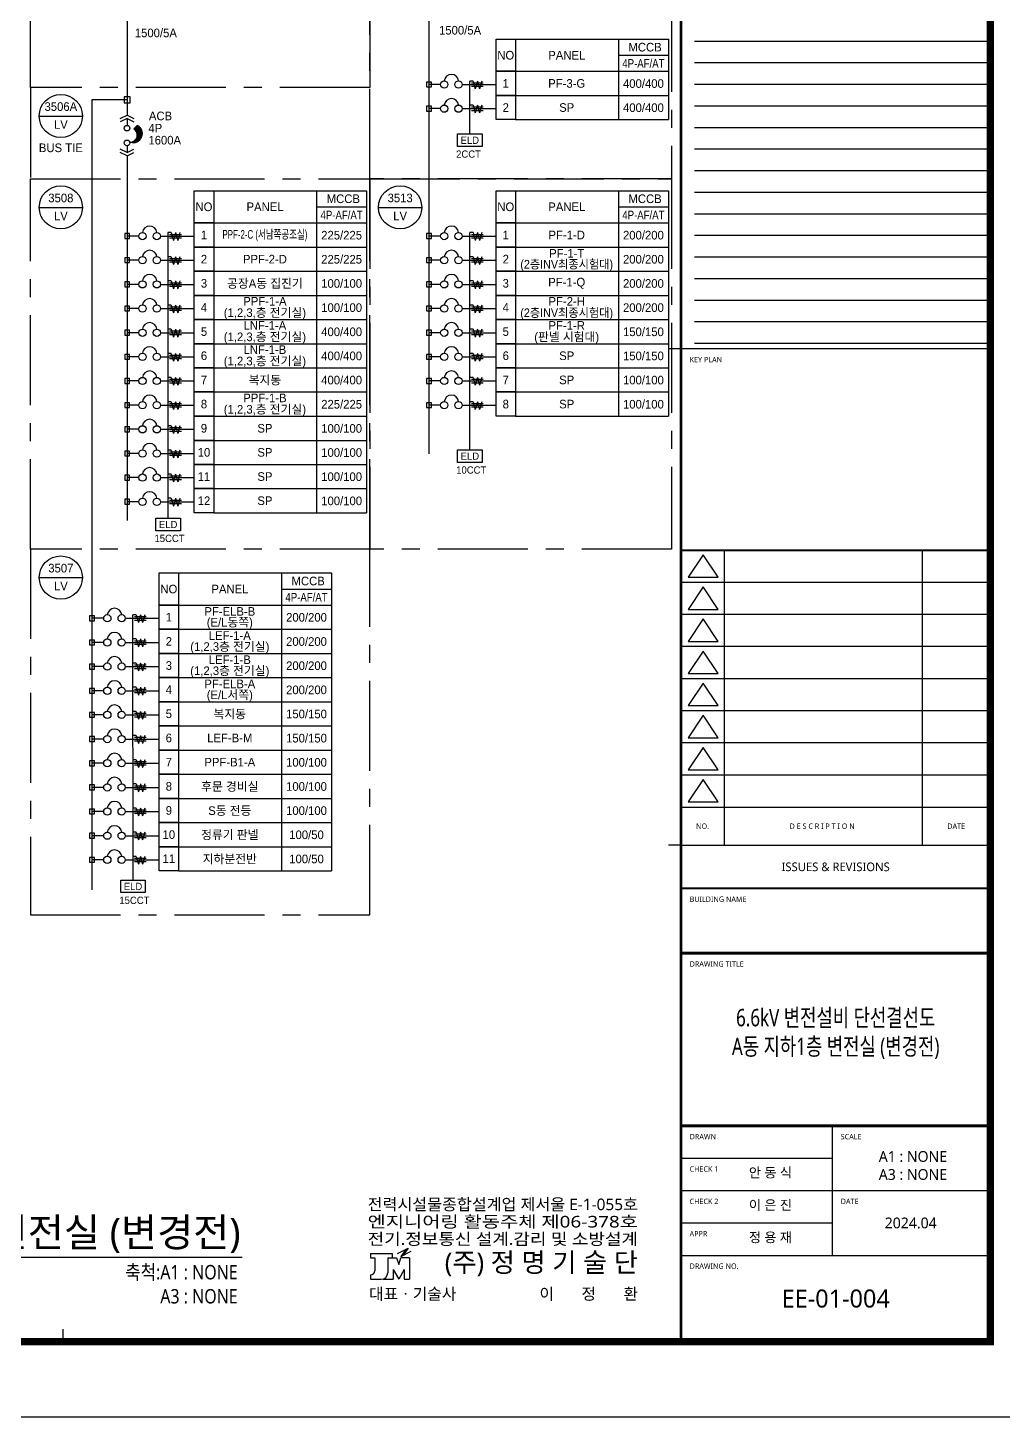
# Model space of a CAD drawing. Header units: millimetres. Extents: x 0 to 252300, y -45585 to -15885.
# Drawn here: x 153748 to 167303, y -45585 to -26273 of the extents above; entities that cross this region are included whole.
import ezdxf
from ezdxf.enums import TextEntityAlignment as Align

# ---------------------------------------------------------------- set-up
doc = ezdxf.new("R2010")
doc.units = ezdxf.units.MM
doc.header["$LTSCALE"] = 1000
doc.linetypes.add('CEN', pattern=[62, 60, -1, 0, -1])
doc.linetypes.add('CENTER', pattern=[2, 1.25, -0.25, 0.25, -0.25])
for name, color, linetype in [('150', 6, 'Continuous'), ('50', 3, 'Continuous'), ('60', 2, 'Continuous'), ('ABC', 1, 'Continuous'), ('BUS', 6, 'Continuous'), ('LAR', 1, 'Continuous'), ('line', 9, 'Continuous'), ('LINE3', 1, 'CENTER'), ('S', 4, 'Continuous'), ('SYM', 3, 'Continuous'), ('TEXT', 3, 'Continuous'), ('TIT', 2, 'Continuous'), ('XR-SHEET(통신)$0$WD-E$0$WD', 6, 'Continuous'), ('XR-SHEET-SHT', 5, 'Continuous'), ('XR-SHEET-TEXT', 3, 'Continuous'), ('XREF', 7, 'CEN')]:
    doc.layers.add(name, color=color, linetype=linetype)
doc.layers.add('XR-SHEET-TEMP', color=171, linetype='Continuous', plot=False)
doc.styles.add('GHS', font='malgun.ttf')
doc.styles.add('XR-SHEET$0$XREF-Form$0$맑은고딕', font='malgun.ttf')
doc.styles.add('XR-SHEET(통신)$0$WD-E$0$GHS', font='malgun.ttf')
doc.styles.add('돋움', font='')
doc.styles.add('맑은고딕', font='malgun.ttf')
doc.styles.add('맑은고딕B', font='malgunbd.ttf')
doc.styles.get('돋움').set_extended_font_data('Dotum')

# ---------------------------------------------------------------- blocks, each defined once
blk = doc.blocks.new('A$C73120EFD')
at = {"layer": 'XR-SHEET(통신)$0$WD-E$0$WD', "color": 4}
for p, q in [((-27546, 7102), (-27546, 6933)), ((-27546, 7102), (-26702, 7102)), ((-26702, 7102), (-26702, 6933)), ((-26494, 7105), (-26082, 7309)), ((-26165, 7268), (-26370, 6991)), ((-26370, 6991), (-25958, 7194)), ((-26370, 6991), (-26257, 7073)), ((-26349, 7019), (-26236, 7101)), ((-26328, 7047), (-26215, 7129)), ((-26314, 7018), (-26278, 7045)), ((-26308, 7075), (-26194, 7157)), ((-26082, 7309), (-26288, 7031)), ((-26287, 7103), (-26173, 7186)), ((-26266, 7131), (-26153, 7214)), ((-26245, 7160), (-26132, 7242)), ((-26224, 7188), (-26111, 7270)), ((-26203, 7216), (-26090, 7298)), ((-26183, 7244), (-26117, 7292)), ((-27546, 6933), (-27377, 6933)), ((-27377, 6933), (-27377, 6434)), ((-26871, 6933), (-26871, 6358)), ((-26871, 6933), (-26534, 6933)), ((-26660, 6490), (-26449, 6105)), ((-26660, 6490), (-26660, 6105)), ((-26534, 6933), (-26449, 6680)), ((-26449, 6680), (-26365, 6933)), ((-26238, 6490), (-26449, 6105)), ((-26027, 6933), (-26365, 6933)), ((-26238, 6490), (-26238, 6105)), ((-26027, 6933), (-26027, 6105)), ((-27546, 6273), (-27546, 6105)), ((-27546, 6273), (-27538, 6273)), ((-27546, 6105), (-27124, 6105)), ((-27052, 6115), (-27052, 6105)), ((-27052, 6105), (-26660, 6105)), ((-26238, 6105), (-26027, 6105))]:
    blk.add_line(p, q, dxfattribs=at)
for centre, radius in [((-27538, 6434), 160), ((-27124, 6358), 253)]:
    blk.add_arc(centre, radius, 270, 0, dxfattribs=at)
at = {"layer": 'XR-SHEET(통신)$0$WD-E$0$WD', "color": 4, "style": 'XR-SHEET(통신)$0$WD-E$0$GHS'}
for s, width, p, p2 in [('전력시설물종합설계업 제서울 E-1-055호', 0.877197, (-27655, 8791), (-17155, 8791)), ('엔지니어링 활동주체 제06-378호', 1.078185, (-27655, 8118), (-17155, 8118)), ('전기.정보통신 설계.감리 및 소방설계', 0.962199, (-27655, 7445), (-17155, 7445))]:
    blk.add_text(s, height=450, dxfattribs=dict(at, width=width)).set_placement(p, p2, align=Align.FIT)
for s, height, p in [('(주) 정 명 기 술 단', 750, (-17155, 6387)), ('이       정       환', 450, (-17155, 5315))]:
    blk.add_text(s, height=height, dxfattribs=at).set_placement(p, align=Align.RIGHT)
blk.add_text('대표ㆍ기술사 ', height=450, dxfattribs=at).set_placement((-27597, 5315))
blk = doc.blocks.new('XR-SHEET$0$XREF-Form$0$xr-form$0$TITLE')
at = {"layer": 'XR-SHEET-TEXT', "color": 4, "style": '맑은고딕B'}
for tag, height, p in [('TITLE1', 6, (776, 116.69)), ('TITLE4', 6, (776, 111.7)), ('TITLE2', 6, (776, 107.09)), ('TITLE5', 6, (776, 102.09)), ('TITLE3', 6, (776, 97.38)), ('A0.00', 7, (775.56, 32.33))]:
    blk.add_attdef(tag, text='', height=height, dxfattribs=at).set_placement(p, align=Align.MIDDLE_CENTER)
at = {"layer": 'XR-SHEET-TEXT', "color": 3, "style": 'XR-SHEET$0$XREF-Form$0$맑은고딕'}
for tag, p in [('NAME-1', (752.37, 76.33)), ('NAME-2', (752.37, 67.33)), ('NAME-3', (752.37, 58.33)), ('NAME-4', (752.37, 49.33))]:
    blk.add_attdef(tag, text='', height=2.7, dxfattribs=at).set_placement(p, align=Align.MIDDLE_LEFT)
for tag, p in [('SCALE-A1', (796.39, 73.17)), ('SCALE-A3', (796.39, 68.31)), ('DATE', (797.36, 53.01))]:
    blk.add_attdef(tag, text='', height=3, dxfattribs=at).set_placement(p, align=Align.MIDDLE)
blk = doc.blocks.new('XR-FORM-EE', base_point=(461, 408))
at = {"layer": 'Defpoints', "linetype": 'Continuous', "ltscale": 2}
for points in [[(147457, 76511), (163900, 76511)], [(147457, 75311), (163900, 75311)], [(147457, 74111), (163900, 74111)], [(147457, 72911), (163900, 72911)], [(147457, 71711), (163900, 71711)], [(147457, 70511), (163900, 70511)], [(147457, 69311), (163900, 69311)], [(147457, 68111), (163900, 68111)], [(147457, 66911), (163900, 66911)], [(147457, 65711), (163900, 65711)], [(147457, 64511), (163900, 64511)], [(147457, 63311), (163900, 63311)], [(147457, 62111), (163900, 62111)], [(147457, 60911), (163900, 60911)], [(147457, 59711), (163900, 59711)]]:
    blk.add_lwpolyline(points, dxfattribs=at)
at = {"layer": 'XR-SHEET-SHT', "color": 5}
for p, q in [((163900, 59400), (146700, 59400)), ((163900, 48198), (146700, 48198)), ((149100, 48198), (149100, 31800)), ((160100, 48198), (160100, 31800)), ((163900, 46413), (146700, 46413)), ((163900, 44628), (146700, 44628)), ((163900, 42844), (146700, 42844)), ((163900, 41059), (146700, 41059)), ((163900, 39274), (146700, 39274)), ((163900, 37489), (146700, 37489)), ((163900, 35705), (146700, 35705)), ((146700, 33920), (163900, 33920)), ((146700, 31800), (163900, 31800)), ((146700, 25800), (163900, 25800)), ((155100, 16200), (155100, 9000)), ((146700, 14400), (155100, 14400)), ((146700, 12600), (163900, 12600)), ((146700, 10800), (155100, 10800)), ((146700, 9000), (163900, 9000))]:
    blk.add_line(p, q, dxfattribs=at)
blk.add_lwpolyline([(0, 118800), (168200, 118800), (168200, 0), (0, 0)], close=True, dxfattribs=at)
at = {"layer": 'XR-SHEET-SHT', "color": 5, "const_width": 400}
blk.add_lwpolyline([(9300, 114600), (163900, 114600), (163900, 4200), (9300, 4200)], close=True, dxfattribs=at)
at = {"layer": 'XR-SHEET-SHT', "color": 5}
for points, const_width in [([(146700, 114600), (146700, 4200)], 160), ([(146700, 48198), (163900, 48198)], 114), ([(146700, 29400), (163900, 29400)], 114), ([(146700, 25800), (163900, 25800)], 160), ([(146700, 25800), (163900, 25800)], 140), ([(146700, 16200), (163900, 16200)], 160)]:
    blk.add_lwpolyline(points, dxfattribs=dict(at, const_width=const_width))
at = {"layer": 'XR-SHEET-SHT', "color": 5, "flags": 128}
for points in [[(147937, 47949), (147097, 46700), (148777, 46700)], [(147937, 46165), (147097, 44915), (148777, 44915)], [(147937, 44380), (147097, 43131), (148777, 43131)], [(147937, 42595), (147097, 41346), (148777, 41346)], [(147937, 40810), (147097, 39561), (148777, 39561)], [(147937, 39026), (147097, 37776), (148777, 37776)], [(147937, 37241), (147097, 35992), (148777, 35992)], [(147937, 35456), (147097, 34207), (148777, 34207)]]:
    blk.add_lwpolyline(points, close=True, dxfattribs=at)
at = {"layer": 'XR-SHEET-TEMP'}
for p, q in [((146700, 59400), (146000, 59400)), ((146700, 31800), (146000, 31800)), ((112350, 4200), (112350, 4900))]:
    blk.add_line(p, q, dxfattribs=at)
at = {"layer": 'S', "xscale": 1.431220871780062, "yscale": 1.431220896772468, "zscale": 1.431220886775505}
blk.add_blockref('A$C73120EFD', (168863, -1070), dxfattribs=at)
at = {"layer": 'XR-SHEET-TEXT', "color": 3}
ref = blk.add_blockref('XR-SHEET$0$XREF-Form$0$xr-form$0$TITLE', (0, -297), dxfattribs=dict(at, xscale=200, yscale=200, zscale=200))
ref.add_attrib('NAME-2', '안 동 식', dxfattribs={"color": 3, "height": 540, "style": '맑은고딕'}).set_placement((150474, 13169), align=Align.BOTTOM_LEFT)
ref.add_attrib('NAME-3', '이 은 진', dxfattribs={"color": 3, "height": 540, "style": '맑은고딕'}).set_placement((150474, 11369), align=Align.BOTTOM_LEFT)
ref.add_attrib('NAME-4', '정 용 재', dxfattribs={"color": 3, "height": 540, "style": '맑은고딕'}).set_placement((150474, 9569), align=Align.BOTTOM_LEFT)
ref.add_attrib('DATE', '2024.04', dxfattribs={"color": 3, "height": 600, "style": '맑은고딕'}).set_placement((159471, 10800), align=Align.MIDDLE)
at = {"layer": 'XR-SHEET-SHT', "color": 7, "style": 'XR-SHEET$0$XREF-Form$0$맑은고딕'}
for s, p in [('KEY PLAN', (147180, 58800)), ('BUILDING NAME', (147180, 28800)), ('DRAWING TITLE', (147180, 25200)), ('DRAWN', (147180, 15600)), ('SCALE', (155580, 15600)), ('CHECK 1', (147180, 13800)), ('CHECK 2', (147180, 12000)), ('DATE', (155580, 12000)), ('APPR', (147180, 10200)), ('DRAWING NO.', (147180, 8400))]:
    blk.add_text(s, height=300, dxfattribs=at).set_placement(p, align=Align.MIDDLE_LEFT)
for s, height, p in [('NO.', 300, (147900, 32860)), ('D E S C R I P T I O N ', 300, (154600, 32860)), ('DATE', 300, (162000, 32860)), ('ISSUES & REVISIONS', 480, (155300, 30600))]:
    blk.add_text(s, height=height, dxfattribs=at).set_placement(p, align=Align.MIDDLE_CENTER)

msp = doc.modelspace()

# ---------------------------------------------------------------- linework, layer by layer
at = {"color": 6}
for p, q in [((159356, -27027), (159288, -27027)), ((159288, -27027), (159288, -27094)), ((159356, -27094), (159356, -27027)), ((159288, -27094), (159356, -27094)), ((159484, -27061), (159321, -27061)), ((159785, -27061), (160255, -27061)), ((155085, -27231), (155085, -27317)), ((155170, -27231), (155085, -27231)), ((155085, -27317), (155170, -27317)), ((155170, -27317), (155170, -27231)), ((159356, -27363), (159288, -27363)), ((159288, -27363), (159288, -27430)), ((159484, -27397), (159321, -27397)), ((159356, -27430), (159356, -27363)), ((159785, -27397), (160255, -27397)), ((159288, -27430), (159356, -27430)), ((155209, -27868), (155338, -27739)), ((155225, -27867), (155337, -27755)), ((155226, -27678), (155274, -27630)), ((155235, -27685), (155284, -27636)), ((155243, -27693), (155293, -27643)), ((155245, -27863), (155333, -27774)), ((155249, -27702), (155301, -27651)), ((155255, -27712), (155308, -27659)), ((155257, -27804), (155337, -27724)), ((155260, -27723), (155315, -27668)), ((155264, -27734), (155321, -27677)), ((155265, -27780), (155334, -27711)), ((155266, -27748), (155326, -27688)), ((155267, -27762), (155331, -27699)), ((155271, -27853), (155323, -27801)), ((155181, -27864), (155185, -27860)), ((155194, -27867), (155209, -27852)), ((155162, -29134), (155095, -29134)), ((155095, -29134), (155095, -29201)), ((155162, -29201), (155162, -29134)), ((159356, -29134), (159288, -29134)), ((159288, -29134), (159288, -29201)), ((159356, -29201), (159356, -29134)), ((155095, -29201), (155162, -29201)), ((155291, -29168), (155127, -29168)), ((155591, -29168), (156062, -29168)), ((159288, -29201), (159356, -29201)), ((159484, -29168), (159321, -29168)), ((159785, -29168), (160255, -29168)), ((155162, -29470), (155095, -29470)), ((155095, -29470), (155095, -29537)), ((155095, -29537), (155162, -29537)), ((155291, -29503), (155127, -29503)), ((155162, -29537), (155162, -29470)), ((155591, -29503), (156062, -29503)), ((159356, -29470), (159288, -29470)), ((159288, -29470), (159288, -29537)), ((159288, -29537), (159356, -29537)), ((159484, -29503), (159321, -29503)), ((159356, -29537), (159356, -29470)), ((159785, -29503), (160255, -29503)), ((155162, -29806), (155095, -29806)), ((155095, -29806), (155095, -29873)), ((155095, -29873), (155162, -29873)), ((155291, -29839), (155127, -29839)), ((155162, -29873), (155162, -29806)), ((155591, -29839), (156062, -29839)), ((159356, -29806), (159288, -29806)), ((159288, -29806), (159288, -29873)), ((159288, -29873), (159356, -29873)), ((159484, -29839), (159321, -29839)), ((159356, -29873), (159356, -29806)), ((159785, -29839), (160255, -29839)), ((155162, -30141), (155095, -30141)), ((155095, -30141), (155095, -30209)), ((155095, -30209), (155162, -30209)), ((155291, -30175), (155127, -30175)), ((155162, -30209), (155162, -30141)), ((155591, -30175), (156062, -30175)), ((159356, -30141), (159288, -30141)), ((159288, -30141), (159288, -30209)), ((159288, -30209), (159356, -30209)), ((159484, -30175), (159321, -30175)), ((159356, -30209), (159356, -30141)), ((159785, -30175), (160255, -30175)), ((155162, -30477), (155095, -30477)), ((155095, -30477), (155095, -30544)), ((155291, -30511), (155127, -30511)), ((155162, -30544), (155162, -30477)), ((155591, -30511), (156062, -30511)), ((159356, -30477), (159288, -30477)), ((159288, -30477), (159288, -30544)), ((159484, -30511), (159321, -30511)), ((159356, -30544), (159356, -30477)), ((159785, -30511), (160255, -30511)), ((155095, -30544), (155162, -30544)), ((159288, -30544), (159356, -30544)), ((155162, -30813), (155095, -30813)), ((155095, -30813), (155095, -30880)), ((155095, -30880), (155162, -30880)), ((155291, -30846), (155127, -30846)), ((155162, -30880), (155162, -30813)), ((155591, -30846), (156062, -30846)), ((159356, -30813), (159288, -30813)), ((159288, -30813), (159288, -30880)), ((159288, -30880), (159356, -30880)), ((159484, -30846), (159321, -30846)), ((159356, -30880), (159356, -30813)), ((159785, -30846), (160255, -30846)), ((155162, -31148), (155095, -31148)), ((155095, -31148), (155095, -31216)), ((155095, -31216), (155162, -31216)), ((155291, -31182), (155127, -31182)), ((155162, -31216), (155162, -31148)), ((155591, -31182), (156062, -31182)), ((159356, -31148), (159288, -31148)), ((159288, -31148), (159288, -31216)), ((159288, -31216), (159356, -31216)), ((159484, -31182), (159321, -31182)), ((159356, -31216), (159356, -31148)), ((159785, -31182), (160255, -31182)), ((155162, -31484), (155095, -31484)), ((155095, -31484), (155095, -31552)), ((155095, -31552), (155162, -31552)), ((155291, -31518), (155127, -31518)), ((155162, -31552), (155162, -31484)), ((155591, -31518), (156062, -31518)), ((159356, -31484), (159288, -31484)), ((159288, -31484), (159288, -31552)), ((159288, -31552), (159356, -31552)), ((159484, -31518), (159321, -31518)), ((159356, -31552), (159356, -31484)), ((159785, -31518), (160255, -31518)), ((155162, -31820), (155095, -31820)), ((155095, -31820), (155095, -31887)), ((155291, -31854), (155127, -31854)), ((155162, -31887), (155162, -31820)), ((155591, -31854), (156062, -31854)), ((155095, -31887), (155162, -31887)), ((155162, -32156), (155095, -32156)), ((155095, -32156), (155095, -32223)), ((155095, -32223), (155162, -32223)), ((155291, -32189), (155127, -32189)), ((155162, -32223), (155162, -32156)), ((155591, -32189), (156062, -32189)), ((155162, -32491), (155095, -32491)), ((155095, -32491), (155095, -32559)), ((155095, -32559), (155162, -32559)), ((155291, -32525), (155127, -32525)), ((155162, -32559), (155162, -32491)), ((155591, -32525), (156062, -32525)), ((155162, -32827), (155095, -32827)), ((155095, -32827), (155095, -32895)), ((155162, -32895), (155162, -32827)), ((155095, -32895), (155162, -32895)), ((155291, -32861), (155127, -32861)), ((155591, -32861), (156062, -32861)), ((154674, -34447), (154606, -34447)), ((154606, -34447), (154606, -34514)), ((154606, -34514), (154674, -34514)), ((154802, -34480), (154639, -34480)), ((154674, -34514), (154674, -34447)), ((155103, -34480), (155574, -34480)), ((154674, -34783), (154606, -34783)), ((154606, -34783), (154606, -34850)), ((154606, -34850), (154674, -34850)), ((154802, -34816), (154639, -34816)), ((154674, -34850), (154674, -34783)), ((155103, -34816), (155574, -34816)), ((154674, -35118), (154606, -35118)), ((154606, -35118), (154606, -35186)), ((154674, -35186), (154674, -35118)), ((154606, -35186), (154674, -35186)), ((154802, -35152), (154639, -35152)), ((155103, -35152), (155574, -35152)), ((154674, -35454), (154606, -35454)), ((154606, -35454), (154606, -35521)), ((154606, -35521), (154674, -35521)), ((154802, -35488), (154639, -35488)), ((154674, -35521), (154674, -35454)), ((155103, -35488), (155574, -35488)), ((154674, -35790), (154606, -35790)), ((154606, -35790), (154606, -35857)), ((154606, -35857), (154674, -35857)), ((154802, -35823), (154639, -35823)), ((154674, -35857), (154674, -35790)), ((155103, -35823), (155574, -35823)), ((154674, -36125), (154606, -36125)), ((154606, -36125), (154606, -36193)), ((154606, -36193), (154674, -36193)), ((154802, -36159), (154639, -36159)), ((154674, -36193), (154674, -36125)), ((155103, -36159), (155574, -36159)), ((154674, -36461), (154606, -36461)), ((154606, -36461), (154606, -36529)), ((154802, -36495), (154639, -36495)), ((154674, -36529), (154674, -36461)), ((155103, -36495), (155574, -36495)), ((154606, -36529), (154674, -36529)), ((154674, -36797), (154606, -36797)), ((154606, -36797), (154606, -36864)), ((154606, -36864), (154674, -36864)), ((154802, -36831), (154639, -36831)), ((154674, -36864), (154674, -36797)), ((155103, -36831), (155574, -36831)), ((154674, -37133), (154606, -37133)), ((154606, -37133), (154606, -37200)), ((154606, -37200), (154674, -37200)), ((154802, -37166), (154639, -37166)), ((154674, -37200), (154674, -37133)), ((155103, -37166), (155574, -37166)), ((154674, -37468), (154606, -37468)), ((154606, -37468), (154606, -37536)), ((154606, -37536), (154674, -37536)), ((154802, -37502), (154639, -37502)), ((154674, -37536), (154674, -37468)), ((155103, -37502), (155574, -37502)), ((154674, -37804), (154606, -37804)), ((154606, -37804), (154606, -37872)), ((154802, -37838), (154639, -37838)), ((154674, -37872), (154674, -37804)), ((155103, -37838), (155574, -37838)), ((154606, -37872), (154674, -37872))]:
    msp.add_line(p, q, dxfattribs=at)
for centre in [(159535, -27061), (159734, -27061), (159535, -27397), (159734, -27397), (155341, -29168), (155541, -29168), (159535, -29168), (159734, -29168), (155341, -29503), (155541, -29503), (159535, -29503), (159734, -29503), (155341, -29839), (155541, -29839), (159535, -29839), (159734, -29839), (155341, -30175), (155541, -30175), (159535, -30175), (159734, -30175), (155341, -30511), (155541, -30511), (159535, -30511), (159734, -30511), (155341, -30846), (155541, -30846), (159535, -30846), (159734, -30846), (155341, -31182), (155541, -31182), (159535, -31182), (159734, -31182), (155341, -31518), (155541, -31518), (159535, -31518), (159734, -31518), (155341, -31854), (155541, -31854), (155341, -32189), (155541, -32189), (155341, -32525), (155541, -32525), (155341, -32861), (155541, -32861), (154853, -34480), (155052, -34480), (154853, -34816), (155052, -34816), (154853, -35152), (155052, -35152), (154853, -35488), (155052, -35488), (154853, -35823), (155052, -35823), (154853, -36159), (155052, -36159), (154853, -36495), (155052, -36495), (154853, -36831), (155052, -36831), (154853, -37166), (155052, -37166), (154853, -37502), (155052, -37502), (154853, -37838), (155052, -37838)]:
    msp.add_circle(centre, 50.5, dxfattribs=at)
for centre in [(159635, -27022), (159635, -27358), (155441, -29129), (159635, -29129), (155441, -29465), (159635, -29465), (155441, -29801), (159635, -29801), (155441, -30137), (159635, -30137), (155441, -30472), (159635, -30472), (155441, -30808), (159635, -30808), (155441, -31144), (159635, -31144), (155441, -31480), (159635, -31480), (155441, -31815), (155441, -32151), (155441, -32487), (155441, -32823), (154953, -34442), (154953, -34778), (154953, -35114), (154953, -35449), (154953, -35785), (154953, -36121), (154953, -36457), (154953, -36792), (154953, -37128), (154953, -37464), (154953, -37800)]:
    msp.add_arc(centre, 101, 6.973, 173.027, dxfattribs=at)
at = {"layer": '150', "color": 6}
for p, q in [((159936, -27013), (159890, -27013)), ((159936, -27013), (159966, -27121)), ((159996, -27013), (159966, -27121)), ((159996, -27013), (160026, -27121)), ((160056, -27013), (160026, -27121)), ((159936, -27349), (159890, -27349)), ((159936, -27349), (159966, -27457)), ((159996, -27349), (159966, -27457)), ((159996, -27349), (160026, -27457)), ((160056, -27349), (160026, -27457)), ((155742, -29120), (155696, -29120)), ((155742, -29120), (155772, -29228)), ((155802, -29120), (155772, -29228)), ((155802, -29120), (155832, -29228)), ((155862, -29120), (155832, -29228)), ((159936, -29120), (159890, -29120)), ((159936, -29120), (159966, -29228)), ((159996, -29120), (159966, -29228)), ((159996, -29120), (160026, -29228)), ((160056, -29120), (160026, -29228)), ((155742, -29456), (155696, -29456)), ((155742, -29456), (155772, -29564)), ((155802, -29456), (155772, -29564)), ((155802, -29456), (155832, -29564)), ((155862, -29456), (155832, -29564)), ((159936, -29456), (159890, -29456)), ((159936, -29456), (159966, -29564)), ((159996, -29456), (159966, -29564)), ((159996, -29456), (160026, -29564)), ((160056, -29456), (160026, -29564)), ((155742, -29791), (155696, -29791)), ((155742, -29791), (155772, -29899)), ((155802, -29791), (155772, -29899)), ((155802, -29791), (155832, -29899)), ((155862, -29791), (155832, -29899)), ((159936, -29791), (159890, -29791)), ((159936, -29791), (159966, -29899)), ((159996, -29791), (159966, -29899)), ((159996, -29791), (160026, -29899)), ((160056, -29791), (160026, -29899)), ((155742, -30127), (155696, -30127)), ((155742, -30127), (155772, -30235)), ((155802, -30127), (155772, -30235)), ((155802, -30127), (155832, -30235)), ((155862, -30127), (155832, -30235)), ((159936, -30127), (159890, -30127)), ((159936, -30127), (159966, -30235)), ((159996, -30127), (159966, -30235)), ((159996, -30127), (160026, -30235)), ((160056, -30127), (160026, -30235)), ((155742, -30463), (155696, -30463)), ((155742, -30463), (155772, -30571)), ((155802, -30463), (155772, -30571)), ((155802, -30463), (155832, -30571)), ((155862, -30463), (155832, -30571)), ((159936, -30463), (159890, -30463)), ((159936, -30463), (159966, -30571)), ((159996, -30463), (159966, -30571)), ((159996, -30463), (160026, -30571)), ((160056, -30463), (160026, -30571)), ((155742, -30799), (155696, -30799)), ((155742, -30799), (155772, -30907)), ((155802, -30799), (155772, -30907)), ((155802, -30799), (155832, -30907)), ((155862, -30799), (155832, -30907)), ((159936, -30799), (159890, -30799)), ((159936, -30799), (159966, -30907)), ((159996, -30799), (159966, -30907)), ((159996, -30799), (160026, -30907)), ((160056, -30799), (160026, -30907)), ((155742, -31134), (155696, -31134)), ((155742, -31134), (155772, -31242)), ((155802, -31134), (155772, -31242)), ((155802, -31134), (155832, -31242)), ((155862, -31134), (155832, -31242)), ((159936, -31134), (159890, -31134)), ((159936, -31134), (159966, -31242)), ((159996, -31134), (159966, -31242)), ((159996, -31134), (160026, -31242)), ((160056, -31134), (160026, -31242)), ((155742, -31470), (155696, -31470)), ((155742, -31470), (155772, -31578)), ((155802, -31470), (155772, -31578)), ((155802, -31470), (155832, -31578)), ((155862, -31470), (155832, -31578)), ((159936, -31470), (159890, -31470)), ((159936, -31470), (159966, -31578)), ((159996, -31470), (159966, -31578)), ((159996, -31470), (160026, -31578)), ((160056, -31470), (160026, -31578)), ((155742, -31806), (155696, -31806)), ((155742, -31806), (155772, -31914)), ((155802, -31806), (155772, -31914)), ((155802, -31806), (155832, -31914)), ((155862, -31806), (155832, -31914)), ((155742, -32142), (155696, -32142)), ((155742, -32142), (155772, -32250)), ((155802, -32142), (155772, -32250)), ((155802, -32142), (155832, -32250)), ((155862, -32142), (155832, -32250)), ((155742, -32477), (155696, -32477)), ((155742, -32477), (155772, -32585)), ((155802, -32477), (155772, -32585)), ((155802, -32477), (155832, -32585)), ((155862, -32477), (155832, -32585)), ((155742, -32813), (155696, -32813)), ((155742, -32813), (155772, -32921)), ((155802, -32813), (155772, -32921)), ((155802, -32813), (155832, -32921)), ((155862, -32813), (155832, -32921))]:
    msp.add_line(p, q, dxfattribs=at)
at = {"layer": '50', "color": 6}
for p, q in [((159721, -32140), (160062, -32140)), ((159721, -32313), (159721, -32140)), ((160062, -32140), (160062, -32313)), ((160062, -32313), (159721, -32313)), ((155528, -33091), (155868, -33091)), ((155528, -33263), (155528, -33091)), ((155868, -33091), (155868, -33263)), ((155868, -33263), (155528, -33263))]:
    msp.add_line(p, q, dxfattribs=at)
at = {"layer": 'ABC', "color": 6}
for p, q in [((153908, -27499), (154507, -27499)), ((153908, -28769), (154507, -28769)), ((158622, -28769), (159222, -28769))]:
    msp.add_line(p, q, dxfattribs=at)
for centre in [(154207, -27499), (154207, -28769), (158922, -28769)]:
    msp.add_circle(centre, 300, dxfattribs=at)
at = {"layer": 'BUS', "color": 6}
for p, q in [((155127, -25680), (155127, -27488)), ((159321, -25680), (159321, -32195)), ((155127, -27274), (154639, -27274)), ((154639, -27274), (154639, -38253)), ((155127, -28053), (155127, -33121))]:
    msp.add_line(p, q, dxfattribs=at)
at = {"layer": 'line', "color": 6}
for p, q in [((159912, -27037), (160077, -27037)), ((159912, -27085), (160077, -27085)), ((159912, -27373), (160077, -27373)), ((159912, -27421), (160077, -27421)), ((155033, -27535), (155127, -27488)), ((155127, -27535), (155033, -27582)), ((155127, -27488), (155222, -27535)), ((155127, -27535), (155127, -27629)), ((155127, -27535), (155222, -27582)), ((155222, -27676), (155269, -27629)), ((155127, -28006), (155033, -27959)), ((155127, -27912), (155127, -28006)), ((155127, -28006), (155222, -27959)), ((155127, -28053), (155033, -28006)), ((155127, -28053), (155222, -28006)), ((155698, -33091), (155698, -29120)), ((155719, -29144), (155884, -29144)), ((159891, -32140), (159891, -29120)), ((159912, -29144), (160077, -29144)), ((155719, -29192), (155884, -29192)), ((159912, -29192), (160077, -29192)), ((155719, -29480), (155884, -29480)), ((155719, -29528), (155884, -29528)), ((159912, -29480), (160077, -29480)), ((159912, -29528), (160077, -29528)), ((155719, -29816), (155884, -29816)), ((155719, -29864), (155884, -29864)), ((159912, -29816), (160077, -29816)), ((159912, -29864), (160077, -29864)), ((155719, -30151), (155884, -30151)), ((155719, -30199), (155884, -30199)), ((159912, -30151), (160077, -30151)), ((159912, -30199), (160077, -30199)), ((155719, -30487), (155884, -30487)), ((159912, -30487), (160077, -30487)), ((155719, -30535), (155884, -30535)), ((159912, -30535), (160077, -30535)), ((155719, -30823), (155884, -30823)), ((155719, -30871), (155884, -30871)), ((159912, -30823), (160077, -30823)), ((159912, -30871), (160077, -30871)), ((155719, -31158), (155884, -31158)), ((155719, -31207), (155884, -31207)), ((159912, -31158), (160077, -31158)), ((159912, -31207), (160077, -31207)), ((155719, -31494), (155884, -31494)), ((155719, -31542), (155884, -31542)), ((159912, -31494), (160077, -31494)), ((159912, -31542), (160077, -31542)), ((155719, -31830), (155884, -31830)), ((155719, -31878), (155884, -31878)), ((155719, -32166), (155884, -32166)), ((155719, -32214), (155884, -32214)), ((155719, -32501), (155884, -32501)), ((155719, -32550), (155884, -32550)), ((155719, -32837), (155884, -32837)), ((155719, -32885), (155884, -32885))]:
    msp.add_line(p, q, dxfattribs=at)
for centre in [(155127, -27668), (155127, -27873)]:
    msp.add_circle(centre, 39.3, dxfattribs=at)
for centre, radius, start, end in [((155213, -27743), 127, 252.5973, 63.7999), ((155167, -27763), 102, 274.3987, 57.5288)]:
    msp.add_arc(centre, radius, start, end, dxfattribs=at)
at = {"layer": 'LINE3', "color": 6}
for p, q in [((153787, -27103), (153787, -23913)), ((158501, -23913), (158501, -27103)), ((158501, -28373), (158501, -23913)), ((162695, -23913), (162695, -28373)), ((158501, -27103), (153787, -27103)), ((158501, -27103), (153787, -27103)), ((153787, -27103), (153787, -28373)), ((158501, -28373), (158501, -27103)), ((153787, -28373), (158501, -28373)), ((153787, -28373), (158501, -28373)), ((153787, -33518), (153787, -28373)), ((158501, -28373), (158501, -33518)), ((162695, -28373), (158501, -28373)), ((158501, -28373), (162695, -28373)), ((158501, -33518), (158501, -28373)), ((162695, -28373), (162695, -33518)), ((158501, -33518), (153787, -33518)), ((158501, -33518), (153787, -33518)), ((153787, -33518), (153787, -38600)), ((158501, -38600), (158501, -33518)), ((162695, -33518), (158501, -33518)), ((153787, -38600), (158501, -38600))]:
    msp.add_line(p, q, dxfattribs=at)
at = {"layer": 'SYM', "color": 6}
for p, q in [((159890, -27749), (159890, -27013)), ((159720, -27749), (160060, -27749)), ((159720, -27922), (159720, -27749)), ((160060, -27749), (160060, -27922)), ((160060, -27922), (159720, -27922)), ((153908, -33914), (154507, -33914)), ((155254, -34433), (155208, -34433)), ((155210, -38121), (155209, -34433)), ((155230, -34457), (155395, -34457)), ((155230, -34505), (155395, -34505)), ((155254, -34433), (155284, -34541)), ((155314, -34433), (155284, -34541)), ((155314, -34433), (155344, -34541)), ((155374, -34433), (155344, -34541)), ((155254, -34768), (155208, -34768)), ((155230, -34792), (155395, -34792)), ((155230, -34841), (155395, -34841)), ((155254, -34768), (155284, -34876)), ((155314, -34768), (155284, -34876)), ((155314, -34768), (155344, -34876)), ((155374, -34768), (155344, -34876)), ((155254, -35104), (155208, -35104)), ((155230, -35128), (155395, -35128)), ((155254, -35104), (155284, -35212)), ((155314, -35104), (155284, -35212)), ((155314, -35104), (155344, -35212)), ((155374, -35104), (155344, -35212)), ((155230, -35176), (155395, -35176)), ((155254, -35440), (155208, -35440)), ((155230, -35464), (155395, -35464)), ((155230, -35512), (155395, -35512)), ((155254, -35440), (155284, -35548)), ((155314, -35440), (155284, -35548)), ((155314, -35440), (155344, -35548)), ((155374, -35440), (155344, -35548)), ((155254, -35776), (155208, -35776)), ((155230, -35800), (155395, -35800)), ((155230, -35848), (155395, -35848)), ((155254, -35776), (155284, -35884)), ((155314, -35776), (155284, -35884)), ((155314, -35776), (155344, -35884)), ((155374, -35776), (155344, -35884)), ((155254, -36111), (155208, -36111)), ((155254, -36111), (155284, -36219)), ((155314, -36111), (155284, -36219)), ((155314, -36111), (155344, -36219)), ((155374, -36111), (155344, -36219)), ((155230, -36135), (155395, -36135)), ((155230, -36184), (155395, -36184)), ((155254, -36447), (155208, -36447)), ((155230, -36471), (155395, -36471)), ((155254, -36447), (155284, -36555)), ((155314, -36447), (155284, -36555)), ((155314, -36447), (155344, -36555)), ((155374, -36447), (155344, -36555)), ((155230, -36519), (155395, -36519)), ((155254, -36783), (155208, -36783)), ((155230, -36807), (155395, -36807)), ((155230, -36855), (155395, -36855)), ((155254, -36783), (155284, -36891)), ((155314, -36783), (155284, -36891)), ((155314, -36783), (155344, -36891)), ((155374, -36783), (155344, -36891)), ((155254, -37119), (155208, -37119)), ((155230, -37143), (155395, -37143)), ((155230, -37191), (155395, -37191)), ((155254, -37119), (155284, -37227)), ((155314, -37119), (155284, -37227)), ((155314, -37119), (155344, -37227)), ((155374, -37119), (155344, -37227)), ((155254, -37454), (155208, -37454)), ((155254, -37454), (155284, -37562)), ((155314, -37454), (155284, -37562)), ((155314, -37454), (155344, -37562)), ((155374, -37454), (155344, -37562)), ((155230, -37478), (155395, -37478)), ((155230, -37527), (155395, -37527)), ((155254, -37790), (155208, -37790)), ((155230, -37814), (155395, -37814)), ((155254, -37790), (155284, -37898)), ((155314, -37790), (155284, -37898)), ((155314, -37790), (155344, -37898)), ((155374, -37790), (155344, -37898)), ((155230, -37862), (155395, -37862)), ((155039, -38121), (155380, -38121)), ((155039, -38294), (155039, -38121)), ((155380, -38121), (155380, -38294)), ((155380, -38294), (155039, -38294))]:
    msp.add_line(p, q, dxfattribs=at)
msp.add_circle((154207, -33914), 300, dxfattribs=at)
at = {"layer": 'TEXT', "color": 6}
for p, q in [((160255, -26878), (160255, -26430)), ((160255, -26430), (160524, -26430)), ((160524, -26430), (160524, -27214)), ((160524, -26430), (162650, -26430)), ((160524, -26430), (160524, -26878)), ((161955, -26430), (161955, -27549)), ((162650, -26430), (162650, -27549)), ((161955, -26654), (162650, -26654)), ((160255, -27214), (160255, -26878)), ((160255, -26878), (160524, -26878)), ((160524, -26878), (160255, -26878)), ((160255, -27214), (160255, -26878)), ((160255, -26878), (160524, -26878)), ((160524, -26878), (162650, -26878)), ((160524, -26878), (160524, -27214)), ((160524, -26878), (160524, -27214)), ((160524, -27214), (160255, -27214)), ((160255, -27549), (160255, -27214)), ((160255, -27214), (160524, -27214)), ((160524, -27214), (160255, -27214)), ((160524, -27214), (162650, -27214)), ((160524, -27214), (160524, -27549)), ((160524, -27549), (160255, -27549)), ((160524, -27549), (162650, -27549)), ((156062, -28985), (156062, -28537)), ((156062, -28537), (156331, -28537)), ((156331, -28537), (156331, -29321)), ((156331, -28537), (158457, -28537)), ((156331, -28537), (156331, -28985)), ((157762, -28537), (157762, -33014)), ((158457, -28537), (158457, -33014)), ((160255, -28985), (160255, -28537)), ((160255, -28537), (160524, -28537)), ((160524, -28537), (160524, -29321)), ((160524, -28537), (162650, -28537)), ((160524, -28537), (160524, -28985)), ((161955, -28537), (161955, -31671)), ((162650, -28537), (162650, -31671)), ((157762, -28761), (158457, -28761)), ((161955, -28761), (162650, -28761)), ((156062, -29321), (156062, -28985)), ((156062, -28985), (156331, -28985)), ((156331, -28985), (156062, -28985)), ((156062, -29321), (156062, -28985)), ((156062, -28985), (156331, -28985)), ((156331, -28985), (158457, -28985)), ((156331, -28985), (156331, -29321)), ((156331, -28985), (156331, -29321)), ((160255, -29321), (160255, -28985)), ((160255, -28985), (160524, -28985)), ((160524, -28985), (160255, -28985)), ((160255, -29321), (160255, -28985)), ((160255, -28985), (160524, -28985)), ((160524, -28985), (162650, -28985)), ((160524, -28985), (160524, -29321)), ((160524, -28985), (160524, -29321)), ((156331, -29321), (156062, -29321)), ((156062, -29656), (156062, -29321)), ((156062, -29321), (156331, -29321)), ((156331, -29321), (156062, -29321)), ((156331, -29321), (158457, -29321)), ((156331, -29321), (156331, -29656)), ((160524, -29321), (160255, -29321)), ((160255, -29656), (160255, -29321)), ((160255, -29321), (160524, -29321)), ((160524, -29321), (160255, -29321)), ((160524, -29321), (162650, -29321)), ((160524, -29321), (160524, -29656)), ((156331, -29656), (156062, -29656)), ((156062, -29992), (156062, -29656)), ((156062, -29656), (156331, -29656)), ((156331, -29656), (158457, -29656)), ((156331, -29656), (156331, -29992)), ((160524, -29656), (160255, -29656)), ((160255, -29992), (160255, -29656)), ((160255, -29656), (160524, -29656)), ((160524, -29656), (162650, -29656)), ((160524, -29656), (160524, -29992)), ((156331, -29992), (156062, -29992)), ((156062, -30328), (156062, -29992)), ((156062, -29992), (156331, -29992)), ((156331, -29992), (158457, -29992)), ((156331, -29992), (156331, -30328)), ((160524, -29992), (160255, -29992)), ((160255, -30328), (160255, -29992)), ((160255, -29992), (160524, -29992)), ((160524, -29992), (162650, -29992)), ((160524, -29992), (160524, -30328)), ((156331, -30328), (156062, -30328)), ((156062, -30664), (156062, -30328)), ((156062, -30328), (156331, -30328)), ((156331, -30328), (158457, -30328)), ((156331, -30328), (156331, -30664)), ((160524, -30328), (160255, -30328)), ((160255, -30664), (160255, -30328)), ((160255, -30328), (160524, -30328)), ((160524, -30328), (162650, -30328)), ((160524, -30328), (160524, -30664)), ((156331, -30664), (156062, -30664)), ((156062, -30999), (156062, -30664)), ((156062, -30664), (156331, -30664)), ((156331, -30664), (158457, -30664)), ((156331, -30664), (156331, -30999)), ((160524, -30664), (160255, -30664)), ((160255, -30999), (160255, -30664)), ((160255, -30664), (160524, -30664)), ((160524, -30664), (162650, -30664)), ((160524, -30664), (160524, -30999)), ((156331, -30999), (156062, -30999)), ((156062, -31335), (156062, -30999)), ((156062, -30999), (156331, -30999)), ((156331, -30999), (158457, -30999)), ((156331, -30999), (156331, -31335)), ((160524, -30999), (160255, -30999)), ((160255, -31335), (160255, -30999)), ((160255, -30999), (160524, -30999)), ((160524, -30999), (162650, -30999)), ((160524, -30999), (160524, -31335)), ((156331, -31335), (156062, -31335)), ((156062, -31671), (156062, -31335)), ((156062, -31335), (156331, -31335)), ((156331, -31335), (158457, -31335)), ((156331, -31335), (156331, -31671)), ((160524, -31335), (160255, -31335)), ((160255, -31671), (160255, -31335)), ((160255, -31335), (160524, -31335)), ((160524, -31335), (162650, -31335)), ((160524, -31335), (160524, -31671)), ((156331, -31671), (156062, -31671)), ((156062, -32007), (156062, -31671)), ((156062, -31671), (156331, -31671)), ((156331, -31671), (158457, -31671)), ((156331, -31671), (156331, -32007)), ((160524, -31671), (160255, -31671)), ((160524, -31671), (162650, -31671)), ((156331, -32007), (156062, -32007)), ((156062, -32342), (156062, -32007)), ((156062, -32007), (156331, -32007)), ((156331, -32007), (158457, -32007)), ((156331, -32007), (156331, -32342)), ((156331, -32342), (156062, -32342)), ((156062, -32678), (156062, -32342)), ((156062, -32342), (156331, -32342)), ((156331, -32342), (158457, -32342)), ((156331, -32342), (156331, -32678)), ((156331, -32678), (156062, -32678)), ((156062, -33014), (156062, -32678)), ((156062, -32678), (156331, -32678)), ((156331, -32678), (158457, -32678)), ((156331, -32678), (156331, -33014)), ((156331, -33014), (156062, -33014)), ((156331, -33014), (158457, -33014)), ((155574, -34298), (155574, -33850)), ((155574, -33850), (155842, -33850)), ((155842, -33850), (155842, -34633)), ((155842, -33850), (157968, -33850)), ((155842, -33850), (155842, -34298)), ((157273, -33850), (157273, -37991)), ((157968, -33850), (157968, -37991)), ((157273, -34074), (157968, -34074)), ((155574, -34633), (155574, -34298)), ((155574, -34298), (155842, -34298)), ((155842, -34298), (155574, -34298)), ((155574, -34633), (155574, -34298)), ((155574, -34298), (155842, -34298)), ((155842, -34298), (157968, -34298)), ((155842, -34298), (155842, -34633)), ((155842, -34298), (155842, -34633)), ((155842, -34633), (155574, -34633)), ((155574, -34969), (155574, -34633)), ((155574, -34633), (155842, -34633)), ((155842, -34633), (155574, -34633)), ((155842, -34633), (157968, -34633)), ((155842, -34633), (155842, -34969)), ((155842, -34969), (155574, -34969)), ((155574, -35305), (155574, -34969)), ((155574, -34969), (155842, -34969)), ((155842, -34969), (157968, -34969)), ((155842, -34969), (155842, -35305)), ((155842, -35305), (155574, -35305)), ((155574, -35641), (155574, -35305)), ((155574, -35305), (155842, -35305)), ((155842, -35305), (157968, -35305)), ((155842, -35305), (155842, -35641)), ((155842, -35641), (155574, -35641)), ((155574, -35976), (155574, -35641)), ((155574, -35641), (155842, -35641)), ((155842, -35641), (157968, -35641)), ((155842, -35641), (155842, -35976)), ((155842, -35976), (155574, -35976)), ((155574, -36312), (155574, -35976)), ((155574, -35976), (155842, -35976)), ((155842, -35976), (157968, -35976)), ((155842, -35976), (155842, -36312)), ((155842, -36312), (155574, -36312)), ((155574, -36648), (155574, -36312)), ((155574, -36312), (155842, -36312)), ((155842, -36312), (157968, -36312)), ((155842, -36312), (155842, -36648)), ((155842, -36648), (155574, -36648)), ((155574, -36983), (155574, -36648)), ((155574, -36648), (155842, -36648)), ((155842, -36648), (157968, -36648)), ((155842, -36648), (155842, -36983)), ((155842, -36983), (155574, -36983)), ((155574, -37319), (155574, -36983)), ((155574, -36983), (155842, -36983)), ((155842, -36983), (157968, -36983)), ((155842, -36983), (155842, -37319)), ((155842, -37319), (155574, -37319)), ((155574, -37655), (155574, -37319)), ((155574, -37319), (155842, -37319)), ((155842, -37319), (157968, -37319)), ((155842, -37319), (155842, -37655)), ((155842, -37655), (155574, -37655)), ((155574, -37991), (155574, -37655)), ((155574, -37655), (155842, -37655)), ((155842, -37655), (157968, -37655)), ((155842, -37655), (155842, -37991)), ((155842, -37991), (155574, -37991)), ((155842, -37991), (157968, -37991))]:
    msp.add_line(p, q, dxfattribs=at)
at = {"layer": 'TIT'}
msp.add_line((142516, -43360), (156728, -43360), dxfattribs=at)

# ---------------------------------------------------------------- block references
at = {"layer": 'XREF', "xscale": 0.25, "yscale": 0.25, "zscale": 0.25}
msp.add_blockref('XR-FORM-EE', (126265, -45483), dxfattribs=at)

# ---------------------------------------------------------------- texts
at = {"color": 6, "style": '돋움'}
for p in [(161238, -26654), (157045, -28761), (161238, -28761), (156557, -34074)]:
    msp.add_text('PANEL', height=120, dxfattribs=at).set_placement(p, align=Align.MIDDLE)
for s, p in [('2CCT', (159700, -28079)), ('10CCT', (159701, -32470)), ('15CCT', (155508, -33420)), ('15CCT', (155020, -38451))]:
    msp.add_text(s, height=101, dxfattribs=at).set_placement(p)
at = {"layer": '60', "color": 6, "style": '돋움'}
for p in [(159463, -26367), (155235, -26404)]:
    msp.add_text('1500/5A', height=120, dxfattribs=at).set_placement(p)
at = {"layer": 'ABC', "color": 6, "style": '돋움'}
for s, p in [('3506A', (154207, -27368)), ('LV', (154207, -27617)), ('BUS TIE', (154207, -27941)), ('3508', (154207, -28638)), ('3513', (158922, -28638)), ('LV', (154207, -28887)), ('LV', (158922, -28887)), ('3507', (154207, -33783)), ('LV', (154207, -34032))]:
    msp.add_text(s, height=120, dxfattribs=at).set_placement(p, align=Align.MIDDLE)
at = {"layer": 'LAR', "color": 6, "style": '돋움'}
for s, p in [('NO', (160390, -26654)), ('1', (160390, -27046)), ('PF-3-G', (161237, -27046)), ('400/400', (162303, -27046)), ('2', (160390, -27381)), ('SP', (161237, -27381)), ('400/400', (162303, -27381)), ('NO', (156196, -28761)), ('NO', (160390, -28761)), ('1', (156196, -29153)), ('225/225', (158109, -29153)), ('1', (160390, -29153)), ('PF-1-D', (161237, -29153)), ('200/200', (162303, -29153)), ('PF-1-T', (161237, -29408)), ('2', (156196, -29488)), ('PPF-2-D', (157043, -29488)), ('225/225', (158109, -29488)), ('2', (160390, -29488)), ('200/200', (162303, -29488)), ('3', (156196, -29824)), ('공장A동 집진기', (157043, -29824)), ('100/100', (158109, -29824)), ('3', (160390, -29824)), ('PF-1-Q', (161237, -29824)), ('200/200', (162303, -29824)), ('4', (156196, -30160)), ('PPF-1-A', (157043, -30074)), ('100/100', (158109, -30160)), ('4', (160390, -30160)), ('PF-2-H', (161237, -30074)), ('200/200', (162303, -30160)), ('(1,2,3,층 전기실)', (157043, -30241)), ('5', (156196, -30496)), ('(1,2,3,층 전기실)', (157043, -30577)), ('LNF-1-A', (157043, -30410)), ('400/400', (158109, -30496)), ('5', (160390, -30496)), ('(판넬 시험대)', (161237, -30577)), ('PF-1-R', (161237, -30410)), ('150/150', (162303, -30496)), ('LNF-1-B', (157043, -30746)), ('6', (156196, -30831)), ('(1,2,3,층 전기실)', (157043, -30913)), ('400/400', (158109, -30831)), ('6', (160390, -30831)), ('SP', (161237, -30831)), ('150/150', (162303, -30831)), ('7', (156196, -31167)), ('복지동', (157043, -31167)), ('400/400', (158109, -31167)), ('7', (160390, -31167)), ('SP', (161237, -31167)), ('100/100', (162303, -31167)), ('8', (156196, -31503)), ('PPF-1-B', (157043, -31417)), ('225/225', (158109, -31503)), ('8', (160390, -31503)), ('SP', (161237, -31503)), ('100/100', (162303, -31503)), ('(1,2,3,층 전기실)', (157043, -31584)), ('9', (156196, -31839)), ('SP', (157043, -31839)), ('100/100', (158109, -31839)), ('10', (156196, -32174)), ('SP', (157043, -32174)), ('100/100', (158109, -32174)), ('11', (156196, -32510)), ('SP', (157043, -32510)), ('100/100', (158109, -32510)), ('12', (156196, -32846)), ('SP', (157043, -32846)), ('100/100', (158109, -32846)), ('NO', (155708, -34074)), ('PF-ELB-B', (156555, -34385)), ('1', (155708, -34465)), ('(E/L동쪽)', (156555, -34546)), ('200/200', (157621, -34465)), ('2', (155708, -34801)), ('LEF-1-A', (156555, -34720)), ('200/200', (157621, -34801)), ('(1,2,3층 전기실)', (156555, -34882)), ('3', (155708, -35137)), ('(1,2,3층 전기실)', (156555, -35218)), ('LEF-1-B', (156555, -35056)), ('200/200', (157621, -35137)), ('PF-ELB-A', (156555, -35392)), ('4', (155708, -35473)), ('(E/L서쪽)', (156555, -35553)), ('200/200', (157621, -35473)), ('5', (155708, -35808)), ('복지동', (156555, -35808)), ('150/150', (157621, -35808)), ('6', (155708, -36144)), ('LEF-B-M', (156555, -36144)), ('150/150', (157621, -36144)), ('7', (155708, -36480)), ('PPF-B1-A', (156555, -36480)), ('100/100', (157621, -36480)), ('8', (155708, -36816)), ('후문 경비실', (156555, -36816)), ('100/100', (157621, -36816)), ('S동 전등', (156555, -37151)), ('9', (155708, -37151)), ('100/100', (157621, -37151)), ('10', (155708, -37487)), ('정류기 판넬', (156555, -37487)), ('100/50', (157621, -37487)), ('11', (155708, -37823)), ('지하분전반', (156555, -37823)), ('100/50', (157621, -37823))]:
    msp.add_text(s, height=120, dxfattribs=at).set_placement(p, align=Align.MIDDLE)
for s, width, p in [('PPF-2-C (서남쪽공조실)', 0.7, (157043, -29153)), ('(2층INV최종시험대)', 0.95, (161237, -29567)), ('(2층INV최종시험대)', 0.95, (161237, -30241))]:
    msp.add_text(s, height=120, dxfattribs=dict(at, width=width)).set_placement(p, align=Align.MIDDLE)
at = {"layer": 'line', "color": 6, "style": '돋움'}
for s, height, p in [('MCCB', 120, (162326, -26542)), ('ELD', 101, (159890, -27836)), ('MCCB', 120, (158133, -28649)), ('MCCB', 120, (162326, -28649)), ('ELD', 101, (159891, -32227)), ('ELD', 101, (155698, -33177)), ('MCCB', 120, (157644, -33962)), ('ELD', 101, (155210, -38207))]:
    msp.add_text(s, height=height, dxfattribs=at).set_placement(p, align=Align.MIDDLE)
at = {"layer": 'line', "color": 6, "style": '돋움', "width": 0.85}
for p in [(162303, -26766), (158109, -28873), (162303, -28873), (157621, -34186)]:
    msp.add_text('4P-AF/AT', height=120, dxfattribs=at).set_placement(p, align=Align.MIDDLE)
at = {"layer": 'line', "color": 6, "style": '돋움'}
for s, p in [('4P', (155424, -27728)), ('ACB', (155431, -27558)), ('1600A', (155424, -27895))]:
    msp.add_text(s, height=120, dxfattribs=at).set_placement(p)
at = {"layer": 'TEXT', "style": 'GHS', "width": 0.75}
for s, p in [('6.6kV 변전설비 단선결선도', (164975, -40031)), ('A동 지하1층 변전실 (변경전)', (164975, -40431))]:
    msp.add_text(s, height=241.48, dxfattribs=at).set_placement(p, align=Align.MIDDLE_CENTER)
at = {"layer": 'TEXT', "style": 'GHS'}
for s, height, p in [('A1 : NONE', 150, (166048, -41961)), ('A3 : NONE', 150, (166048, -42211)), ('EE-01-004', 250, (164975, -43935))]:
    msp.add_text(s, height=height, dxfattribs=at).set_placement(p, align=Align.MIDDLE_CENTER)
at = {"layer": 'TIT', "style": 'GHS'}
msp.add_text('6.6kV 변전설비 단선결선도-A동 지하1층 변전실 (변경전)', height=400, dxfattribs=at).set_placement((156705, -43015), align=Align.MIDDLE_RIGHT)
at = {"layer": 'TIT', "style": 'GHS', "width": 0.85}
for s, p in [('축척:A1 : NONE', (156664, -43669)), ('A3 : NONE', (156664, -44004))]:
    msp.add_text(s, height=200, dxfattribs=at).set_placement(p, align=Align.RIGHT)

doc.saveas('drawing.dxf')
